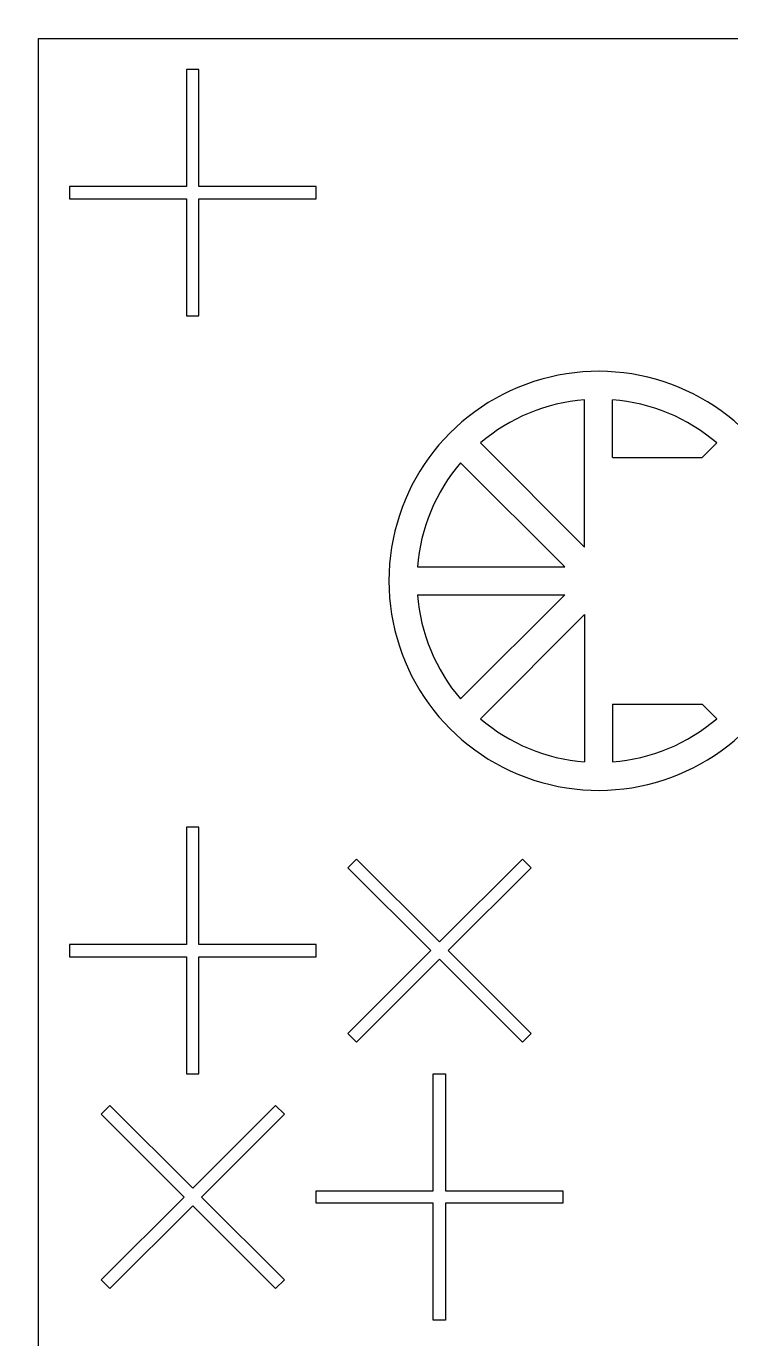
# Model space of a CAD drawing. Header units: inches. Extents: x -271009 to 5700, y -37000 to 38138.
# Drawn here: x -108252 to -105354, y -5405 to 0 of the extents above; entities that cross this region are included whole.
import ezdxf

# ---------------------------------------------------------------- set-up
doc = ezdxf.new("R2010")
doc.units = ezdxf.units.IN
doc.header["$MEASUREMENT"] = 0

msp = doc.modelspace()

# ---------------------------------------------------------------- linework, layer by layer
for p, q in [((-107542, -177.6), (-107592.8, -177.6)), ((-107592.8, -177.6), (-107592.8, -659.7)), ((-107542, -659.7), (-107542, -177.6)), ((-107592.8, -659.7), (-108074.9, -659.7)), ((-108074.9, -659.7), (-108074.9, -710.5)), ((-107059.9, -659.7), (-107542, -659.7)), ((-107059.9, -710.5), (-107059.9, -659.7)), ((-108074.9, -710.5), (-107592.8, -710.5)), ((-107592.8, -710.5), (-107592.8, -1192.6)), ((-107542, -1192.6), (-107542, -710.5)), ((-107542, -710.5), (-107059.9, -710.5)), ((-107592.8, -1192.6), (-107542, -1192.6)), ((-105955.2, -2144.9), (-105955.2, -1538.2)), ((-105840.2, -1776.3), (-105840.2, -1538.2)), ((-106384.2, -1715.9), (-105955.2, -2144.9)), ((-105471.5, -1776.3), (-105411.2, -1715.9)), ((-105840.2, -1776.3), (-105471.5, -1776.3)), ((-106465.5, -1797.3), (-106036.6, -2226.2)), ((-106643.2, -2226.2), (-106036.6, -2226.2)), ((-106643.2, -2341.3), (-106036.6, -2341.3)), ((-106465.5, -2770.2), (-106036.6, -2341.3)), ((-106384.2, -2851.6), (-105955.2, -2422.6)), ((-105955.2, -2422.6), (-105955.2, -3029.3)), ((-105840.2, -2791.3), (-105840.2, -3029.3)), ((-105840.2, -2791.3), (-105471.5, -2791.3)), ((-105471.5, -2791.3), (-105411.2, -2851.6)), ((-107542, -3298.7), (-107592.8, -3298.7)), ((-107592.8, -3298.7), (-107592.8, -3780.9)), ((-107542, -3780.9), (-107542, -3298.7)), ((-106893.3, -3429.5), (-106929.2, -3465.3)), ((-106552.4, -3770.4), (-106893.3, -3429.5)), ((-106211.5, -3429.5), (-106552.4, -3770.4)), ((-106175.6, -3465.3), (-106211.5, -3429.5)), ((-106929.2, -3465.3), (-106588.3, -3806.2)), ((-106516.5, -3806.2), (-106175.6, -3465.3)), ((-107592.8, -3780.9), (-108074.9, -3780.9)), ((-108074.9, -3780.9), (-108074.9, -3831.6)), ((-107059.9, -3780.9), (-107542, -3780.9)), ((-107059.9, -3831.6), (-107059.9, -3780.9)), ((-108074.9, -3831.6), (-107592.8, -3831.6)), ((-107592.8, -3831.6), (-107592.8, -4313.7)), ((-107542, -4313.7), (-107542, -3831.6)), ((-107542, -3831.6), (-107059.9, -3831.6)), ((-106588.3, -3806.2), (-106929.2, -4147.2)), ((-106175.6, -4147.2), (-106516.5, -3806.2)), ((-106893.3, -4183), (-106552.4, -3842.1)), ((-106552.4, -3842.1), (-106211.5, -4183)), ((-106929.2, -4147.2), (-106893.3, -4183)), ((-106211.5, -4183), (-106175.6, -4147.2)), ((-107592.8, -4313.7), (-107542, -4313.7)), ((-106577.8, -4795.9), (-106577.8, -4313.7)), ((-106577.8, -4313.7), (-106527, -4313.7)), ((-106527, -4313.7), (-106527, -4795.9)), ((-107944.2, -4480.3), (-107908.3, -4444.5)), ((-107603.3, -4821.2), (-107944.2, -4480.3)), ((-107908.3, -4444.5), (-107567.4, -4785.4)), ((-107567.4, -4785.4), (-107226.5, -4444.5)), ((-107190.6, -4480.3), (-107531.5, -4821.2)), ((-107226.5, -4444.5), (-107190.6, -4480.3)), ((-107059.9, -4795.9), (-106577.8, -4795.9)), ((-107059.9, -4846.6), (-107059.9, -4795.9)), ((-106527, -4795.9), (-106044.9, -4795.9)), ((-106044.9, -4795.9), (-106044.9, -4846.6)), ((-107944.2, -5162.2), (-107603.3, -4821.2)), ((-107567.4, -4857.1), (-107908.3, -5198)), ((-107226.5, -5198), (-107567.4, -4857.1)), ((-107531.5, -4821.2), (-107190.6, -5162.2)), ((-106577.8, -4846.6), (-107059.9, -4846.6)), ((-106577.8, -5328.7), (-106577.8, -4846.6)), ((-106044.9, -4846.6), (-106527, -4846.6)), ((-106527, -4846.6), (-106527, -5328.7)), ((-107908.3, -5198), (-107944.2, -5162.2)), ((-107190.6, -5162.2), (-107226.5, -5198)), ((-106527, -5328.7), (-106577.8, -5328.7))]:
    msp.add_line(p, q)
msp.add_lwpolyline([(-137000, 35000, 6), (-113000, 35000)], format="xyb", close=True)
msp.add_lwpolyline([(-97138.2, -8576.7), (-108201.8, -8576.7), (-108201.8, -50.7), (-97138.2, -50.7)], close=True)
for radius, start, end in [(862.7, 36.0319, 323.9681), (747.7, 94.4117, 130.5883), (747.7, 49.4117, 85.5883), (747.7, 139.4117, 175.5883), (747.7, 184.4117, 220.5883), (747.7, 229.4117, 265.5883), (747.7, 274.4117, 310.5883)]:
    msp.add_arc((-105897.7, -2283.8), radius, start, end)

doc.saveas('drawing.dxf')
